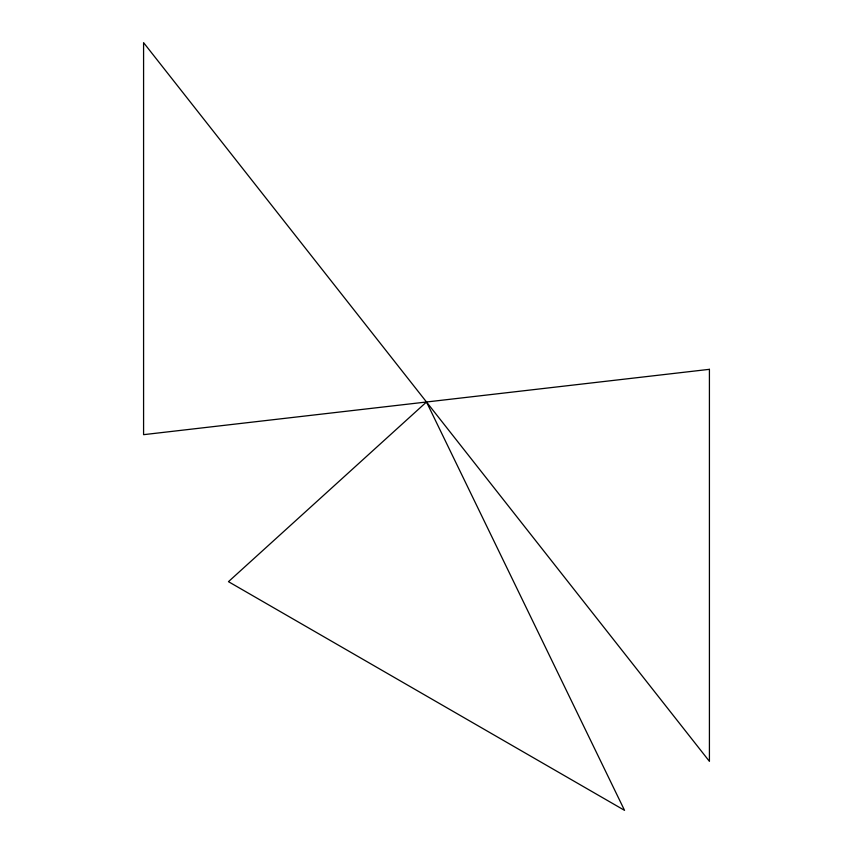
<?xml version="1.0" encoding="UTF-8"?>
<svg xmlns="http://www.w3.org/2000/svg" width="853" height="853" viewBox="0 0 853 853"><rect width="100%" height="100%" fill="white"/><g stroke="black" fill="none" stroke-linecap="round" stroke-linejoin="round"><path stroke-width="1.28" d="M426.5 401.998L228.465 581.671L624.535 810.35L426.5 401.998M709.419 369.328L143.581 434.667L143.581 42.65L709.419 761.345L709.419 369.328"/></g></svg>
